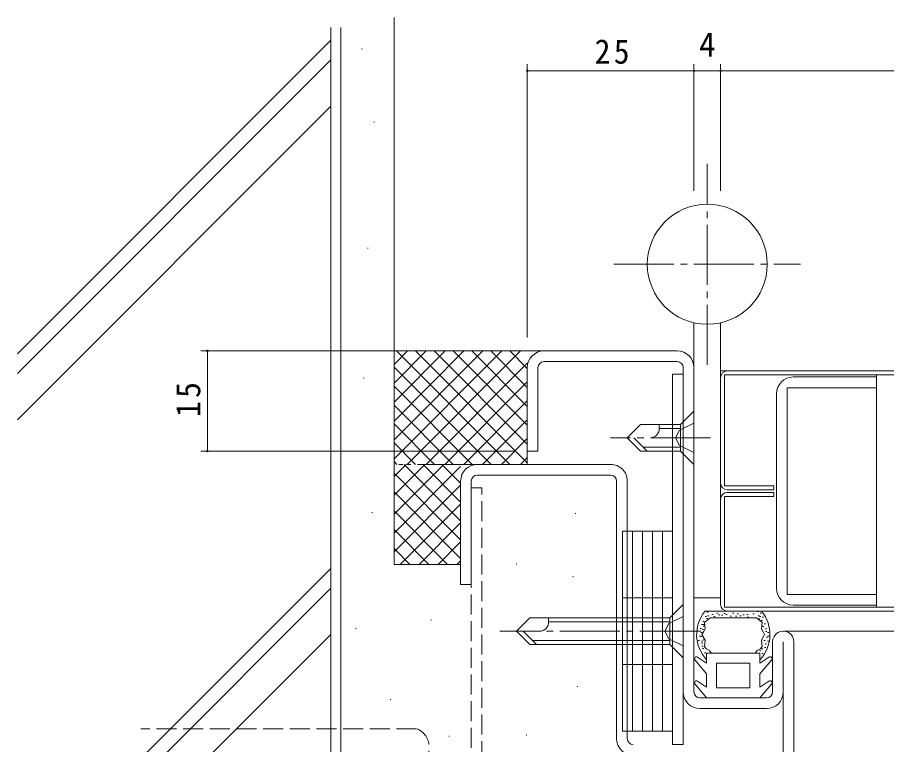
# Model space of a CAD drawing. Units: millimetres on the paper. Extents: x -1103 to 373, y -297 to 267.
# Drawn here: x -154.1 to -23.7, y -108.6 to 0.4 of the extents above; entities that cross this region are included whole.
import ezdxf
from ezdxf.enums import TextEntityAlignment as Align

# ---------------------------------------------------------------- set-up
doc = ezdxf.new("R2010")
doc.units = ezdxf.units.MM
for name, pattern in [('CHAIN2', [12, 9, -1, 1, -1]), ('DASHED3', [4, 3, -1]), ('DOUBLE_CHAIN2', [12.8, 9, -1, 0.6, -0.6, 0.6, -1])]:
    doc.linetypes.add(name, pattern=pattern)
for name, color, linetype, lineweight in [('0-3_YKK_12', 2, 'Continuous', 9), ('0-4_YSS_K', 3, 'Continuous', 9), ('0-5_YKK_D', 6, 'Continuous', 9), ('0-6_YKK_13', 4, 'Continuous', 9), ('0-7_YKK_11', 7, 'Continuous', 9)]:
    doc.layers.add(name, color=color, linetype=linetype, lineweight=lineweight)
doc.styles.add('ＭＳ ゴシック', font='')
doc.styles.get('ＭＳ ゴシック').set_extended_font_data('MS Gothic')

msp = doc.modelspace()

# ---------------------------------------------------------------- linework, layer by layer
at = {"layer": '0-3_YKK_12'}
for p, q in [((-47.628, -52.596), (-48.628, -52.596)), ((85.872, -91.596), (-39.228, -91.596))]:
    msp.add_line(p, q, dxfattribs=at)
at = {"layer": '0-4_YSS_K'}
for p, q in [((-97.628, -81.596), (-97.628, 0.404)), ((-107.128, -195.096), (-107.128, -1.096)), ((-105.628, -195.096), (-105.628, -1.096)), ((-154.128, -50.002), (-107.128, -3.002)), ((-102.498, -4.306), (-102.398, -4.306)), ((-154.128, -52.971), (-107.128, -5.971)), ((-154.128, -59.901), (-107.128, -12.901)), ((-100.668, -15.28), (-100.568, -15.28)), ((-101.583, -34.181), (-101.483, -34.181)), ((-75.128, -49.596), (-97.628, -49.596)), ((-97.628, -65.751), (-81.474, -49.596)), ((-97.628, -62.922), (-84.302, -49.596)), ((-97.628, -60.094), (-87.13, -49.596)), ((-97.628, -57.266), (-89.959, -49.596)), ((-97.628, -54.437), (-92.787, -49.596)), ((-97.628, -51.609), (-95.616, -49.596)), ((-80.243, -66.596), (-97.243, -49.596)), ((-95.645, -66.596), (-78.645, -49.596)), ((-77.628, -66.383), (-94.415, -49.596)), ((-77.628, -63.555), (-91.587, -49.596)), ((-77.628, -60.727), (-88.758, -49.596)), ((-77.628, -57.898), (-85.93, -49.596)), ((-77.628, -55.07), (-83.101, -49.596)), ((-77.628, -52.241), (-80.273, -49.596)), ((-83.072, -66.596), (-97.628, -52.04)), ((-92.817, -66.596), (-77.628, -51.408)), ((-102.193, -53.691), (-102.093, -53.691)), ((-89.988, -66.596), (-77.628, -54.236)), ((-85.9, -66.596), (-97.628, -54.869)), ((-87.16, -66.596), (-77.628, -57.065)), ((-88.729, -66.596), (-97.628, -57.697)), ((-84.331, -66.596), (-77.628, -59.893)), ((-91.557, -66.596), (-97.628, -60.526)), ((-94.386, -66.596), (-97.628, -63.354)), ((-81.503, -66.596), (-77.628, -62.721)), ((-97.214, -66.596), (-97.628, -66.182)), ((-78.674, -66.596), (-77.628, -65.55)), ((-97.628, -74.06), (-90.165, -66.596)), ((-97.628, -71.231), (-92.993, -66.596)), ((-97.628, -68.403), (-95.822, -66.596)), ((-97.628, -76.888), (-87.628, -66.888)), ((-87.628, -75.062), (-96.093, -66.596)), ((-87.628, -72.233), (-93.265, -66.596)), ((-87.628, -69.405), (-90.436, -66.596)), ((-87.628, -77.89), (-97.628, -67.89)), ((-97.628, -79.717), (-87.628, -69.717)), ((-87.628, -80.718), (-97.628, -70.718)), ((-96.679, -81.596), (-87.628, -72.545)), ((-100.973, -73.81), (-100.873, -73.81)), ((-89.579, -81.596), (-97.628, -73.547)), ((-70.471, -73.952), (-70.371, -73.952)), ((-93.851, -81.596), (-87.628, -75.373)), ((-92.407, -81.596), (-97.628, -76.375)), ((-91.023, -81.596), (-87.628, -78.202)), ((-95.235, -81.596), (-97.628, -79.204)), ((-87.628, -81.596), (-97.628, -81.596)), ((-88.194, -81.596), (-87.628, -81.03)), ((-79.317, -81.573), (-79.217, -81.573)), ((-154.128, -129.198), (-107.128, -82.198)), ((-70.776, -83.403), (-70.676, -83.403)), ((-70.776, -83.403), (-70.676, -83.403)), ((-154.128, -132.167), (-107.128, -85.167)), ((-92.127, -89.967), (-92.027, -89.967)), ((-103.414, -91.187), (-103.314, -91.187)), ((-154.128, -139.097), (-107.128, -92.097)), ((-70.166, -99.864), (-70.066, -99.864)), ((-98.228, -101.856), (-98.128, -101.856)), ((-89.381, -107.343), (-89.281, -107.343)), ((-77.792, -107.18), (-77.692, -107.18))]:
    msp.add_line(p, q, dxfattribs=at)
at = {"layer": '0-4_YSS_K', "linetype": 'DOUBLE_CHAIN2'}
for p, q in [((-77.628, -64.596), (-77.628, -66.596)), ((-85.128, -66.596), (-97.628, -66.596)), ((-85.128, -66.596), (-95.628, -66.596))]:
    msp.add_line(p, q, dxfattribs=at)
at = {"layer": '0-4_YSS_K', "linetype": 'DASHED3'}
msp.add_line((-94.27, -106.216), (-135.628, -106.216), dxfattribs=at)
msp.add_arc((-95.27, -108.966), 2.926, 289.98309, 70.01689, dxfattribs=at)
at = {"layer": '0-5_YKK_D'}
for p, q in [((-77.628, -47.596), (-77.628, -6.596)), ((-77.628, -7.596), (-52.628, -7.596)), ((-52.628, -25.596), (-52.628, -6.596)), ((-52.628, -25.596), (-52.628, -6.596)), ((-52.628, -7.596), (-48.628, -7.596)), ((-48.628, -25.596), (-48.628, -6.596)), ((-48.628, -25.596), (-48.628, -6.596)), ((-48.628, -7.596), (223.372, -7.596)), ((-79.628, -49.596), (-126.628, -49.596)), ((-125.628, -64.596), (-125.628, -49.596)), ((-79.628, -64.596), (-126.628, -64.596))]:
    msp.add_line(p, q, dxfattribs=at)
for centre, start, end in [((-77.628, -7.596), 0, 180), ((-77.628, -7.596), 180, 0), ((-52.628, -7.596), 0, 180), ((-52.628, -7.596), 0, 180), ((-52.628, -7.596), 180, 0), ((-52.628, -7.596), 180, 0), ((-48.628, -7.596), 0, 180), ((-48.628, -7.596), 0, 180), ((-48.628, -7.596), 180, 0), ((-48.628, -7.596), 180, 0), ((-125.628, -49.596), 90, 270), ((-125.628, -49.596), 270, 90), ((-125.628, -64.596), 90, 270), ((-125.628, -64.596), 270, 90)]:
    msp.add_arc(centre, 0.106, start, end, dxfattribs=at)
at = {"layer": '0-6_YKK_13', "linetype": 'CHAIN2'}
for p, q in [((-50.628, -51.665), (-50.628, -21.528)), ((-64.628, -36.596), (-36.628, -36.596)), ((-50.128, -62.596), (-65.128, -62.596)), ((-51.728, -91.596), (-81.728, -91.596))]:
    msp.add_line(p, q, dxfattribs=at)
at = {"layer": '0-6_YKK_13'}
for p, q in [((-52.628, -45.371), (-52.628, -86.596)), ((-48.628, -45.371), (-48.628, -86.596)), ((-48.028, -53.196), (-48.028, -69.796)), ((85.872, -53.196), (-48.028, -53.196)), ((-47.628, -52.596), (85.872, -52.596)), ((-25.228, -53.196), (-25.228, -87.996)), ((-48.628, -69.396), (-48.628, -53.596)), ((-52.628, -58.596), (-54.628, -60.596)), ((-52.628, -66.596), (-52.628, -58.596)), ((-60.628, -60.596), (-62.628, -62.596)), ((-54.628, -60.596), (-60.628, -60.596)), ((-57.828, -61.196), (-57.828, -60.596)), ((-54.628, -61.196), (-57.828, -61.196)), ((-54.628, -60.596), (-54.628, -64.596)), ((-60.628, -64.596), (-62.628, -62.596)), ((-59.628, -64.596), (-61.628, -62.596)), ((-54.628, -64.596), (-60.628, -64.596)), ((-54.628, -63.996), (-60.228, -63.996)), ((-52.628, -66.596), (-54.628, -64.596)), ((-48.028, -69.796), (-40.628, -69.796)), ((-40.628, -70.396), (-47.628, -70.396)), ((-40.628, -69.796), (-40.628, -70.396)), ((-48.028, -71.396), (-40.628, -71.396)), ((-48.028, -87.996), (-48.028, -71.396)), ((-40.628, -70.796), (-47.628, -70.796)), ((-40.628, -71.396), (-40.628, -70.796)), ((-48.628, -71.796), (-48.628, -87.596)), ((-61.828, -76.596), (-63.328, -76.596)), ((-63.328, -106.596), (-63.328, -76.596)), ((-61.828, -106.596), (-61.828, -76.596)), ((-60.328, -76.596), (-61.828, -76.596)), ((-61.828, -106.596), (-61.828, -76.596)), ((-60.328, -106.596), (-60.328, -76.596)), ((-58.828, -76.596), (-60.328, -76.596)), ((-60.328, -106.596), (-60.328, -76.596)), ((-58.828, -106.596), (-58.828, -76.596)), ((-57.328, -76.596), (-58.828, -76.596)), ((-58.828, -106.596), (-58.828, -76.596)), ((-55.828, -76.596), (-57.328, -76.596)), ((-57.328, -106.596), (-57.328, -76.596)), ((-57.328, -106.596), (-57.328, -76.596)), ((-55.828, -106.596), (-55.828, -76.596)), ((-52.628, -86.596), (-49.628, -86.596)), ((-51.628, -86.596), (-48.628, -86.596)), ((-54.228, -87.596), (-56.228, -89.596)), ((-54.228, -95.596), (-54.228, -87.596)), ((-42.485, -88.597), (-50.971, -88.597)), ((85.872, -87.996), (-48.028, -87.996)), ((-47.628, -88.596), (85.872, -88.596)), ((-43.124, -88.63), (-42.924, -88.63)), ((-77.228, -89.596), (-79.228, -91.596)), ((-56.228, -89.596), (-77.228, -89.596)), ((-74.428, -90.196), (-74.428, -89.596)), ((-56.228, -89.596), (-56.228, -93.596)), ((-50.961, -89.382), (-50.761, -89.382)), ((-50.77, -89.68), (-50.57, -89.68)), ((-50.71, -88.749), (-50.51, -88.749)), ((-50.615, -89.298), (-50.415, -89.298)), ((-50.247, -89.597), (-43.209, -89.597)), ((-49.935, -89.094), (-49.735, -89.094)), ((-49.649, -89.38), (-49.449, -89.38)), ((-49.202, -88.898), (-49.002, -88.898)), ((-48.934, -89.166), (-48.734, -89.166)), ((-48.487, -89.184), (-48.287, -89.184)), ((-48.13, -88.951), (-47.93, -88.951)), ((-47.861, -89.094), (-47.661, -89.094)), ((-47.2, -89.327), (-47, -89.327)), ((-46.861, -88.915), (-46.661, -88.915)), ((-46.414, -89.327), (-46.214, -89.327)), ((-46.128, -88.987), (-45.928, -88.987)), ((-45.735, -89.273), (-45.535, -89.273)), ((-45.306, -89.13), (-45.106, -89.13)), ((-44.716, -89.076), (-44.516, -89.076)), ((-44.644, -89.47), (-44.444, -89.47)), ((-43.804, -89.005), (-43.604, -89.005)), ((-43, -89.291), (-42.8, -89.291)), ((-42.933, -89.739), (-42.733, -89.739)), ((-42.814, -89.394), (-42.614, -89.394)), ((-42.694, -88.893), (-42.494, -88.893)), ((-42.396, -89.501), (-42.196, -89.501)), ((-56.228, -90.196), (-74.428, -90.196)), ((-51.677, -91.195), (-51.477, -91.195)), ((-51.51, -90.598), (-51.31, -90.598)), ((-51.295, -90.121), (-51.095, -90.121)), ((-51.271, -90.825), (-51.071, -90.825)), ((-51.235, -90.586), (-51.035, -90.586)), ((-42.527, -89.978), (-42.327, -89.978)), ((-42.336, -90.897), (-42.136, -90.897)), ((-42.122, -90.515), (-41.922, -90.515)), ((-41.919, -91.231), (-41.719, -91.231)), ((-77.228, -93.596), (-79.228, -91.596)), ((-76.228, -93.596), (-78.228, -91.596)), ((-51.82, -92.352), (-51.62, -92.352)), ((-51.808, -91.588), (-51.608, -91.588)), ((-51.641, -92.376), (-51.441, -92.376)), ((-51.605, -91.779), (-51.405, -91.779)), ((-51.402, -91.326), (-51.202, -91.326)), ((-41.895, -91.648), (-41.695, -91.648)), ((-41.764, -92.471), (-41.564, -92.471)), ((-41.597, -91.791), (-41.397, -91.791)), ((-41.561, -92.328), (-41.361, -92.328)), ((-56.228, -93.596), (-77.228, -93.596)), ((-56.228, -92.996), (-76.828, -92.996)), ((-54.228, -95.596), (-56.228, -93.596)), ((-52.011, -92.984), (-51.811, -92.984)), ((-51.479, -93.399), (-51.279, -93.399)), ((-51.474, -93.068), (-51.274, -93.068)), ((-51.432, -93.822), (-51.232, -93.822)), ((-51.247, -92.901), (-51.047, -92.901)), ((-42.169, -92.972), (-41.969, -92.972)), ((-41.966, -93.493), (-41.766, -93.493)), ((-41.609, -93.079), (-41.409, -93.079)), ((-51.373, -94.209), (-51.173, -94.209)), ((-51.045, -94.83), (-50.845, -94.83)), ((-50.728, -96.377), (-50.728, -94.896)), ((-50.728, -94.896), (-46.728, -94.896)), ((-42.728, -94.896), (-46.728, -94.896)), ((-42.799, -94.561), (-42.599, -94.561)), ((-42.728, -96.377), (-42.728, -94.896)), ((-42.506, -94.232), (-42.306, -94.232)), ((-42.447, -94.936), (-42.247, -94.936)), ((-42.025, -94.056), (-41.825, -94.056)), ((-50.728, -97.996), (-52.472, -95.918)), ((-50.728, -96.377), (-52.076, -95.476)), ((-49.228, -100.096), (-49.228, -96.396)), ((-49.228, -96.396), (-44.228, -96.396)), ((-44.228, -100.096), (-44.228, -96.396)), ((-42.728, -96.377), (-41.38, -95.476)), ((-42.728, -97.996), (-40.984, -95.918)), ((-50.728, -99.977), (-52.076, -99.076)), ((-50.728, -99.977), (-50.728, -97.996)), ((-42.728, -99.977), (-42.728, -97.996)), ((-42.728, -99.977), (-41.38, -99.076)), ((-50.728, -101.596), (-52.472, -99.518)), ((-49.228, -100.096), (-44.228, -100.096)), ((-42.728, -101.596), (-40.984, -99.518)), ((-42.728, -101.596), (-50.728, -101.596)), ((-63.328, -106.596), (-61.828, -106.596)), ((-61.828, -106.596), (-60.328, -106.596)), ((-60.328, -106.596), (-58.828, -106.596)), ((-58.828, -106.596), (-57.328, -106.596)), ((-57.328, -106.596), (-55.828, -106.596))]:
    msp.add_line(p, q, dxfattribs=at)
at = {"layer": '0-6_YKK_13', "linetype": 'DASHED3'}
for p, q in [((-52.628, -60.396), (-54.781, -61.446)), ((-54.781, -61.446), (-55.392, -62.596)), ((-54.781, -63.746), (-55.392, -62.596)), ((-52.628, -64.796), (-54.781, -63.746)), ((-84.428, -70.096), (-86.028, -70.096)), ((-86.028, -70.096), (-86.028, -143.096)), ((-63.328, -86.596), (-61.828, -86.596)), ((-61.828, -86.596), (-60.328, -86.596)), ((-60.328, -86.596), (-58.828, -86.596)), ((-58.828, -86.596), (-57.328, -86.596)), ((-57.328, -86.596), (-55.828, -86.596)), ((-54.228, -89.396), (-56.381, -90.446)), ((-56.381, -90.446), (-56.992, -91.596)), ((-56.381, -92.746), (-56.992, -91.596)), ((-54.228, -93.796), (-56.381, -92.746)), ((-61.828, -96.596), (-63.328, -96.596)), ((-60.328, -96.596), (-61.828, -96.596)), ((-58.828, -96.596), (-60.328, -96.596)), ((-57.328, -96.596), (-58.828, -96.596)), ((-55.828, -96.596), (-57.328, -96.596))]:
    msp.add_line(p, q, dxfattribs=at)
msp.add_lwpolyline([(-86.028, -143.096), (-84.428, -143.096), (-84.428, -70.096)], dxfattribs=at)
at = {"layer": '0-6_YKK_13'}
for points in [[(-50.247, -89.597), (-50.303, -89.707), (-50.713, -90.015), (-51.07, -90.298), (-51.022, -90.745), (-50.945, -91.258), (-51.209, -91.702), (-51.428, -92.096), (-50.945, -92.935), (-50.998, -93.434), (-51.07, -93.895), (-50.801, -94.23), (-50.303, -94.485)], [(-43.153, -94.485), (-42.655, -94.23), (-42.386, -93.895), (-42.458, -93.434), (-42.511, -92.935), (-42.028, -92.096), (-42.247, -91.702), (-42.511, -91.258), (-42.434, -90.745), (-42.386, -90.298), (-42.742, -90.015), (-43.153, -89.707), (-43.209, -89.597)]]:
    msp.add_lwpolyline(points, dxfattribs=at)
msp.add_circle((-50.628, -36.596), 9, dxfattribs=at)
for centre, radius, start, end in [((-47.628, -53.596), 1, 90, 180), ((-59.16, -61.263), 1.333, 270, 2.86598), ((-47.628, -69.396), 1, 180, 270), ((-47.628, -71.796), 1, 90, 180), ((-46.728, -92.096), 5.5, 140.48035, 223.34175), ((-47.628, -87.596), 1, 180, 270), ((-46.728, -92.096), 5.5, 316.65823, 39.51962), ((-75.76, -90.263), 1.333, 270, 2.86598), ((-46.728, -92.096), 4.3, 213.74989, 220.62927), ((-46.728, -92.096), 4.3, 319.3705, 326.24989), ((-52.242, -95.725), 0.3, 56.21114, 220.00243), ((-41.214, -95.725), 0.3, 319.99756, 123.78885), ((-52.242, -99.325), 0.3, 56.21114, 220.00243), ((-41.214, -99.325), 0.3, 319.99756, 123.78885)]:
    msp.add_arc(centre, radius, start, end, dxfattribs=at)
at = {"layer": '0-7_YKK_11'}
for p, q in [((-55.128, -49.596), (-75.128, -49.596)), ((-75.128, -51.196), (-55.128, -51.196)), ((-54.228, -52.096), (-54.228, -100.696)), ((-52.628, -100.696), (-52.628, -52.096)), ((-40.228, -55.996), (-40.228, -85.196)), ((-65.128, -66.596), (-85.128, -66.596)), ((-85.128, -68.196), (-65.128, -68.196)), ((-64.228, -69.096), (-64.228, -107.696)), ((-62.628, -107.696), (-62.628, -69.096)), ((-40.828, -93.196), (-40.828, -100.696)), ((-39.228, -93.196), (-39.228, -144.996)), ((-37.628, -144.996), (-37.628, -93.196)), ((-41.728, -101.596), (-51.728, -101.596)), ((-51.728, -103.196), (-41.728, -103.196))]:
    msp.add_line(p, q, dxfattribs=at)
for points in [[(-77.628, -52.096), (-77.628, -64.596), (-76.028, -64.596), (-76.028, -52.096)], [(-38.628, -86.096), (-38.628, -55.096), (-25.228, -55.096), (-25.228, -53.496), (-37.728, -53.496)], [(-87.628, -69.096), (-87.628, -84.596), (-86.028, -84.596), (-86.028, -69.096)], [(-37.728, -87.696), (-25.228, -87.696), (-25.228, -86.096), (-38.628, -86.096)]]:
    msp.add_lwpolyline(points, dxfattribs=at)
msp.add_lwpolyline([(-55.828, -108.596), (-55.828, -53.096), (-54.228, -53.096), (-54.228, -108.596)], close=True, dxfattribs=at)
for centre, radius, start, end in [((-75.128, -52.096), 2.5, 90, 179.99998), ((-55.128, -52.096), 2.5, 0, 89.99998), ((-75.128, -52.096), 0.9, 90, 179.99998), ((-55.128, -52.096), 0.9, 0, 89.99998), ((-37.728, -55.996), 2.5, 90, 179.99998), ((-85.128, -69.096), 2.5, 90, 179.99998), ((-65.128, -69.096), 2.5, 0.00002, 90.00034), ((-85.128, -69.096), 0.9, 90.00047, 180.00046), ((-65.128, -69.096), 0.9, 0.00003, 90.00002), ((-37.728, -85.196), 2.5, 180, 269.99998), ((-39.228, -93.196), 1.6, 359.99998, 180), ((-51.728, -100.696), 2.5, 180, 269.99998), ((-51.728, -100.696), 0.9, 180, 269.99998), ((-41.728, -100.696), 0.9, 270, 359.99998), ((-41.728, -100.696), 2.5, 270, 359.99998), ((-61.728, -107.696), 2.5, 180, 269.99998), ((-61.728, -107.696), 0.9, 180, 269.99998)]:
    msp.add_arc(centre, radius, start, end, dxfattribs=at)

# ---------------------------------------------------------------- texts
at = {"layer": '0-5_YKK_D', "color": 3, "style": 'ＭＳ ゴシック'}
msp.add_text('4', height=3.666, dxfattribs=at).set_placement((-51.865, -6.596), align=Align.BOTTOM_LEFT)
at = {"layer": '0-5_YKK_D', "color": 3, "insert": (-67.528, -6.596), "char_height": 3.666, "attachment_point": 7, "style": 'ＭＳ ゴシック'}
msp.add_mtext('\\T1.21;\\W0.95;25', dxfattribs=at)
at = {"layer": '0-5_YKK_D', "color": 3, "insert": (-126.628, -59.496), "char_height": 3.666, "attachment_point": 7, "rotation": 90, "style": 'ＭＳ ゴシック'}
msp.add_mtext('\\T1.21;\\W0.95;15', dxfattribs=at)

doc.saveas('drawing.dxf')
